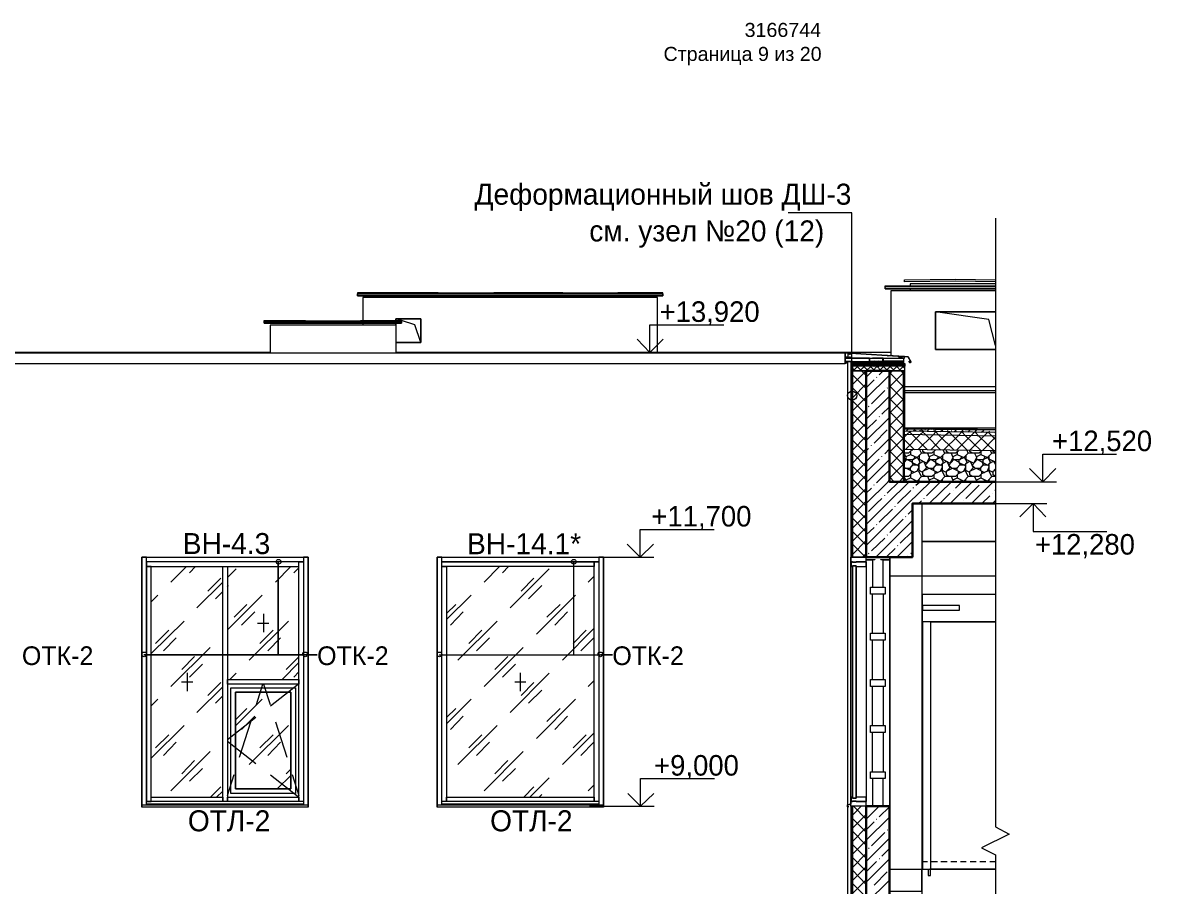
# Model space of a CAD drawing. Header units: millimetres. Extents: x 2294 to 908349, y -83289 to 219220.
# Drawn here: x 429250 to 441941, y -76614 to -66945 of the extents above; entities that cross this region are included whole.
import ezdxf

# ---------------------------------------------------------------- set-up
doc = ezdxf.new("R2010")
doc.units = ezdxf.units.MM
doc.layers.add('PDF _Геометрия', color=7, linetype='Continuous')
doc.layers.add('PDF _Текст', color=7, linetype='Continuous')
doc.styles.add('PDF ArialMT', font='arial.ttf')

msp = doc.modelspace()

# ---------------------------------------------------------------- linework, layer by layer
at = {"layer": 'PDF _Геометрия', "lineweight": 9}
for points in [[(438532.8, -71123.2), (438532.8, -69072.9), (437820.2, -69072.9)], [(440141.5, -69134.1), (440141.5, -75949.4), (440294.5, -76028.1), (439984.1, -76181.1), (440141.5, -76259.8), (440141.5, -82244.5)], [(440141.5, -69903.5), (438904.3, -69903.5), (438904.3, -69890.4), (439385.2, -69890.4), (439901.1, -69890.4), (440141.5, -69890.4)], [(438904.3, -69912.3), (438904.3, -69925.4), (440141.5, -69925.4), (438904.3, -69925.4), (438904.3, -69903.5)], [(440141.5, -69846.7), (439691.2, -69838), (439122.9, -69846.7), (439122.9, -69824.8), (439691.2, -69816.1), (440141.5, -69824.8)], [(440141.5, -69868.6), (439184.1, -69868.6), (439184.1, -69890.4)], [(439184.1, -69925.4), (439184.1, -69947.2)], [(436416.9, -69982.2), (436416.9, -70004.1), (432998.3, -70004.1), (432998.3, -69982.2), (436416.9, -69982.2), (436416.9, -69969.1), (435914.2, -69969.1), (435914.2, -69973.5), (435297.8, -69973.5), (435297.8, -69969.1), (434524, -69969.1), (434524, -69973.5), (433903.3, -69973.5), (433903.3, -69969.1), (432998.3, -69969.1), (432998.3, -69982.2)], [(432998.3, -69991), (432998.3, -70004.1), (436416.9, -70004.1), (436416.9, -69991)], [(436355.7, -70637.9), (436355.7, -70021.6), (433059.5, -70021.6), (433059.5, -70279.5)], [(433903.3, -69973.5), (434524, -69973.5)], [(435297.8, -69973.5), (435914.2, -69973.5)], [(440141.5, -69947.2), (438969.9, -69947.2), (438969.9, -70672.9)], [(433492.3, -70292.6), (433492.3, -70310.1), (431953.5, -70310.1), (431953.5, -70292.6)], [(431953.5, -70301.3), (431953.5, -70310.1), (433492.3, -70310.1), (433492.3, -70301.3)], [(432416.9, -70283.9), (433033.3, -70283.9)], [(433706.5, -70524.3), (433641, -70327.6), (433492.3, -70279.5), (433426.8, -70262)], [(440141.5, -70559.3), (440067.2, -70266.4), (439468.3, -70183.3)], [(433431.1, -70642.3), (433431.1, -70331.9), (432019.1, -70331.9), (432019.1, -70642.3)], [(433059.5, -70310.1), (433059.5, -70331.9)], [(435118.6, -70637.9), (435428.9, -70637.9), (436272.6, -70637.9), (436272.6, -70327.6), (437098.9, -70327.6)], [(411074.9, -70672.9), (411533.9, -70642.3), (411564.5, -70642.3), (438458.4, -70642.3), (438489, -70642.3), (439109.8, -70681.7)], [(411542.7, -70751.6), (411564.5, -70756), (411564.5, -70642.3), (411564.5, -70760.4), (438458.4, -70760.4), (438458.4, -70642.3), (438489, -70646.7)], [(432019.1, -70637.9), (427494.5, -70637.9)], [(438969.9, -70637.9), (433431.1, -70637.9)], [(436119.6, -70637.9), (436425.7, -70637.9)], [(438458.4, -70642.3), (438458.4, -70756), (438475.9, -70751.6)], [(438458.4, -70686), (438489, -70686)], [(438506.5, -70686), (438515.3, -70686)], [(439092.3, -70686), (439096.7, -70686)], [(438969.9, -70751.6), (438834.4, -70751.6), (438969.9, -70751.6), (438969.9, -70760.4), (438834.4, -70760.4), (439127.3, -70760.4), (439127.3, -70764.7), (439127.3, -70773.5), (439127.3, -70791), (438541.5, -70791), (438541.5, -70773.5), (438541.5, -70764.7), (438541.5, -70760.4), (438777.6, -70760.4), (438541.5, -70760.4), (438541.5, -70738.5), (438458.4, -70738.5), (438729.5, -70738.5), (438729.5, -70699.2), (438458.4, -70699.2), (438489, -70699.2)], [(438458.4, -70751.6), (438475.9, -70751.6), (438458.4, -70760.4)], [(438489, -78795.3), (438489, -75700.2), (438489, -70738.5), (438541.5, -70738.5), (438541.5, -70760.4), (438777.6, -70760.4)], [(438528.4, -72928.7), (438528.4, -70738.5)], [(438532.8, -72928.7), (438532.8, -70738.5)], [(438777.6, -70751.6), (438541.5, -70751.6), (438777.6, -70751.6)], [(438777.6, -70751.6), (438541.5, -70751.6)], [(439127.3, -70764.7), (438541.5, -70764.7)], [(439127.3, -70773.5), (438541.5, -70773.5)], [(438777.6, -70738.5), (438729.5, -70738.5), (438729.5, -70699.2)], [(438878.1, -70738.5), (438878.1, -70699.2), (438764.4, -70699.2)], [(438777.6, -70747.2), (438781.9, -70747.2)], [(438777.6, -70791), (438777.6, -70764.7), (438781.9, -70764.7)], [(438777.6, -70764.7), (438781.9, -70791)], [(438830, -70738.5), (438781.9, -70738.5)], [(438825.6, -70751.6), (438781.9, -70751.6)], [(438781.9, -70760.4), (438825.6, -70760.4)], [(438825.6, -70764.7), (438834.4, -70764.7)], [(438830, -70747.2), (438834.4, -70747.2)], [(438834.4, -70791), (438830, -70791)], [(439109.8, -70699.2), (439109.8, -70742.9), (439109.8, -70751.6), (438834.4, -70751.6)], [(438882.5, -70699.2), (438882.5, -70738.5), (438834.4, -70738.5), (438878.1, -70738.5), (438834.4, -70738.5)], [(438834.4, -70760.4), (438969.9, -70760.4)], [(439109.8, -70734.1), (439109.8, -70734.1)], [(439109.8, -70751.6), (439109.8, -70734.1)], [(440141.5, -71486), (439127.3, -71486), (440141.5, -71503.5), (439127.3, -71486), (439127.3, -70843.4), (439122.9, -70843.4), (439118.5, -70843.4), (439105.4, -70843.4), (438952.4, -70843.4), (438952.4, -72084.9), (439105.4, -72084.9), (439118.5, -72084.9), (439118.5, -71722.1), (439118.5, -71556), (439118.5, -71516.6), (439118.5, -71490.4), (439118.5, -71486), (439122.9, -71486), (439122.9, -70843.4)], [(439105.4, -70843.4), (439105.4, -72084.9)], [(439118.5, -70843.4), (439118.5, -71486)], [(439127.3, -71018.3), (440141.5, -71018.3)], [(439127.3, -71062), (440141.5, -71062)], [(439127.3, -71083.9), (440141.5, -71083.9)], [(440023.5, -72084.9), (440316.4, -72084.9), (440670.5, -72084.9), (440670.5, -71774.6), (441496.7, -71774.6)], [(439118.5, -72084.9), (440141.5, -72084.9)], [(440513.1, -72084.9), (440823.5, -72084.9)], [(439210.3, -72329.7), (439315.3, -72329.7), (439315.3, -80675.1)], [(439315.3, -72329.7), (439315.3, -72753.8), (440141.5, -72753.8), (439315.3, -72753.8), (439315.3, -76421.5), (439385.2, -76421.5)], [(439883.6, -72329.7), (440312, -72329.7), (440561.2, -72329.7), (440561.2, -72640.1), (441387.4, -72640.1)], [(440403.8, -72329.7), (440714.2, -72329.7)], [(435673.7, -72928.7), (435796.1, -72928.7), (436163.4, -72928.7), (436163.4, -72618.3), (436989.6, -72618.3)], [(436006, -72928.7), (436316.4, -72928.7)], [(438694.5, -72928.7), (438952.4, -72928.7), (438952.4, -75717.7), (438694.5, -75717.7), (438519.6, -75717.7), (438519.6, -75695.9), (438519.6, -75639)], [(438519.6, -75717.7), (438519.6, -75695.9), (438519.6, -72928.7)], [(438694.5, -72954.9), (438790.7, -72954.9), (438790.7, -72959.3), (438694.5, -72959.3), (438764.4, -72959.3), (438764.4, -73265.3)], [(438956.8, -72928.7), (438956.8, -72954.9), (438956.8, -72959.3), (438856.2, -72959.3), (438856.2, -72954.9), (438956.8, -72954.9), (438952.4, -72954.9)], [(438882.5, -73265.3), (438882.5, -72959.3), (438956.8, -72959.3), (438956.8, -75713.3), (438956.8, -75717.7), (438856.2, -75717.7), (438856.2, -75713.3), (438956.8, -75713.3), (438882.5, -75713.3), (438882.5, -75407.3)], [(430908.7, -73208.4), (431083.6, -73033.6)], [(431118.6, -73103.5), (431184.1, -73033.6)], [(431542.6, -73156), (431638.8, -73059.8)], [(432080.3, -73208.4), (432250.8, -73033.6)], [(432285.8, -73103.5), (432342.6, -73046.7)], [(434414.7, -73208.4), (434589.6, -73033.6)], [(434620.2, -73103.5), (434690.1, -73033.6)], [(434707.6, -73497), (435144.8, -73059.8)], [(435415.8, -72981.1), (435415.8, -74021.5), (435853, -74021.5), (435717.5, -74021.5)], [(438694.5, -72981.1), (438694.5, -75665.3), (438580.8, -75665.3), (438541.5, -75665.3), (438524, -75665.3), (438524, -72981.1)], [(438541.5, -73033.6), (438541.5, -75617.2)], [(438580.8, -73033.6), (438580.8, -75617.2)], [(431201.6, -73497), (431490.1, -73208.4)], [(431324, -73309), (431468.3, -73164.7)], [(434830, -73309), (434974.3, -73164.7)], [(435581.9, -73208.4), (435647.5, -73142.9)], [(431407.1, -73396.4), (431490.1, -73313.4)], [(431542.6, -73260.9), (431555.7, -73247.8)], [(434913.1, -73396.4), (435061.7, -73247.8)], [(438764.4, -73781.1), (438764.4, -73344)], [(438882.5, -73344), (438882.5, -73781.1)], [(439415.8, -76421.5), (440141.5, -76421.5), (439407.1, -76421.5), (439415.8, -76421.5), (439415.8, -73654.3), (439324, -73654.3), (439324, -76421.5), (439415.8, -76421.5), (439415.8, -73654.3), (440141.5, -73654.3), (439324, -73654.3), (439324, -73344), (440141.5, -73344)], [(430690.1, -73427), (430764.5, -73352.7)], [(431542.6, -73741.8), (431931.7, -73352.7)], [(431616.9, -73601.9), (431761.2, -73457.6)], [(433995.1, -73628.1), (434270.5, -73352.7)], [(433995.1, -73558.2), (434100, -73457.6)], [(435000.5, -73789.9), (435437.7, -73352.7)], [(435118.6, -73601.9), (435267.2, -73457.6)], [(431700, -73689.3), (431848.6, -73540.7)], [(431944.8, -73562.5), (431944.8, -73768)], [(434038.8, -73689.3), (434183, -73540.7)], [(435206, -73689.3), (435350.2, -73540.7)], [(430690.1, -74008.4), (431057.4, -73645.6)], [(431787.4, -74082.8), (432224.6, -73645.6)], [(431879.2, -73667.5), (432006, -73667.5)], [(434121.8, -74082.8), (434563.4, -73645.6)], [(435293.4, -74082.8), (435647.5, -73724.3)], [(430738.2, -73894.8), (430886.9, -73746.1)], [(430825.7, -73977.8), (430969.9, -73833.6)], [(431905.4, -73894.8), (432054.1, -73746.1)], [(431992.9, -73977.8), (432137.1, -73833.6)], [(434244.2, -73894.8), (434388.5, -73746.1)], [(434331.7, -73977.8), (434475.9, -73833.6)], [(435411.4, -73894.8), (435560.1, -73746.1)], [(435498.9, -73977.8), (435643.1, -73833.6)], [(430908.7, -74375.6), (431350.3, -73938.5)], [(434414.7, -74375.6), (434851.9, -73938.5)], [(438764.4, -74297), (438764.4, -73859.8)], [(438882.5, -73859.8), (438882.5, -74297)], [(431031.1, -74187.7), (431175.4, -74039)], [(432154.6, -74297), (432342.6, -74109)], [(432198.3, -74187.7), (432342.6, -74043.4)], [(433912, -74021.5), (435853, -74021.5)], [(434537.1, -74187.7), (434681.4, -74039)], [(431092.3, -74222.6), (431092.3, -74428.1)], [(431118.6, -74270.7), (431262.8, -74126.5)], [(431568.8, -74297), (431638.8, -74227)], [(432285.8, -74270.7), (432342.6, -74213.9)], [(434620.2, -74270.7), (434768.8, -74126.5)], [(434707.6, -74668.5), (435144.8, -74227)], [(434821.3, -74222.6), (434821.3, -74428.1)], [(431026.8, -74323.2), (431153.5, -74323.2)], [(431324, -74476.2), (431468.3, -74331.9)], [(431866.1, -74576.7), (431940.4, -74349.4)], [(431944.8, -74349.4), (432019.1, -74576.7)], [(432338.2, -74349.4), (432023.5, -74598.6)], [(434760.1, -74323.2), (434882.5, -74323.2)], [(434830, -74476.2), (434974.3, -74331.9)], [(435581.9, -74375.6), (435647.5, -74310.1)], [(431201.6, -74668.5), (431490.1, -74380)], [(431407.1, -74563.6), (431490.1, -74480.6)], [(434913.1, -74563.6), (435061.7, -74419.4)], [(438764.4, -74812.8), (438764.4, -74375.6)], [(438882.5, -74375.6), (438882.5, -74812.8)], [(430690.1, -74594.2), (430764.5, -74519.9)], [(431634.4, -74817.2), (431931.7, -74519.9)], [(433995.1, -74795.3), (434270.5, -74519.9)], [(435000.5, -74957.1), (435437.7, -74519.9)], [(431861.7, -74725.4), (431542.6, -74974.6)], [(431634.4, -74751.6), (431761.2, -74624.8)], [(431700, -74856.5), (431848.6, -74707.9)], [(433995.1, -74725.4), (434100, -74624.8)], [(434038.8, -74856.5), (434183, -74707.9)], [(435118.6, -74769.1), (435267.2, -74624.8)], [(435206, -74856.5), (435350.2, -74707.9)], [(430690.1, -75180), (431057.4, -74812.8)], [(431678.1, -75166.9), (431804.9, -74773.5)], [(431787.4, -75250), (432224.6, -74812.8)], [(432080.3, -74773.5), (432207.1, -75166.9)], [(434121.8, -75250), (434563.4, -74812.8)], [(430738.2, -75062), (430886.9, -74917.7)], [(430825.7, -75149.4), (430969.9, -75000.8)], [(431861.7, -75241.2), (431542.6, -74992)], [(431905.4, -75062), (432054.1, -74917.7)], [(431992.9, -75149.4), (432137.1, -75000.8)], [(434244.2, -75062), (434388.5, -74917.7)], [(434331.7, -75149.4), (434475.9, -75000.8)], [(435293.4, -75250), (435647.5, -74895.9)], [(435411.4, -75062), (435560.1, -74917.7)], [(435498.9, -75149.4), (435643.1, -75000.8)], [(438764.4, -75333), (438764.4, -74891.5)], [(438882.5, -74891.5), (438882.5, -75333)], [(430908.7, -75542.9), (431350.3, -75105.7)], [(434414.7, -75542.9), (434851.9, -75105.7)], [(431031.1, -75354.9), (431175.4, -75206.2)], [(434537.1, -75354.9), (434681.4, -75206.2)], [(431118.6, -75437.9), (431262.8, -75293.7)], [(431542.6, -75595.3), (431616.9, -75363.6)], [(432338.2, -75617.2), (432023.5, -75368)], [(432097.8, -75521), (432250.8, -75372.4)], [(432198.3, -75354.9), (432250.8, -75302.4)], [(432268.3, -75363.6), (432342.6, -75595.3)], [(434620.2, -75437.9), (434768.8, -75293.7)], [(431354.6, -75617.2), (431468.3, -75499.1)], [(431634.4, -75403), (431638.8, -75398.6)], [(434860.6, -75617.2), (434974.3, -75499.1)], [(434926.2, -75617.2), (435144.8, -75398.6)], [(435581.9, -75542.9), (435647.5, -75477.3)], [(435595.1, -75717.7), (435848.6, -75717.7), (436167.7, -75717.7), (436167.7, -75407.3), (436994, -75407.3)], [(438764.4, -75407.3), (438764.4, -75713.3), (438694.5, -75713.3), (438790.7, -75713.3), (438790.7, -75717.7), (438694.5, -75717.7), (438694.5, -75665.3)], [(431420.2, -75617.2), (431490.1, -75547.2)], [(435031.1, -75617.2), (435061.7, -75586.6)], [(432447.5, -75695.9), (432447.5, -75700.2), (432447.5, -75726.5), (430585.2, -75726.5), (430585.2, -75700.2), (430585.2, -75695.9)], [(430585.2, -75700.2), (432447.5, -75700.2)], [(430585.2, -75722.1), (430585.2, -75717.7)], [(432395.1, -75665.3), (430637.7, -75665.3)], [(432395.1, -75695.9), (430637.7, -75695.9), (432395.1, -75695.9)], [(432447.5, -75717.7), (432447.5, -75722.1)], [(435752.4, -75695.9), (435752.4, -75700.2), (435752.4, -75726.5), (433890.1, -75726.5), (433890.1, -75700.2), (433890.1, -75695.9)], [(433890.1, -75700.2), (435752.4, -75700.2)], [(433890.1, -75722.1), (433890.1, -75717.7)], [(435700, -75665.3), (433942.6, -75665.3)], [(435700, -75695.9), (433942.6, -75695.9), (435700, -75695.9)], [(435752.4, -75717.7), (435752.4, -75722.1)], [(436010.4, -75717.7), (436320.7, -75717.7)], [(438524, -75695.9), (438519.6, -75695.9), (438524, -75695.9)], [(438528.4, -77269.6), (438528.4, -75717.7)], [(438532.8, -77269.6), (438532.8, -75717.7)], [(439380.8, -76338.5), (439315.3, -76338.5)], [(439490.1, -76338.5), (439420.2, -76338.5)], [(439599.4, -76338.5), (439529.5, -76338.5)], [(439708.7, -76338.5), (439638.8, -76338.5)], [(439813.6, -76338.5), (439748, -76338.5)], [(439922.9, -76338.5), (439857.3, -76338.5)], [(440032.2, -76338.5), (439966.6, -76338.5)], [(440141.5, -76338.5), (440075.9, -76338.5)], [(438952.4, -76421.5), (439310.9, -76421.5), (439310.9, -76670.7), (438952.4, -76670.7)], [(439315.3, -76421.5), (439385.2, -76421.5), (439385.2, -76491.5), (439389.6, -76491.5), (439398.3, -76491.5), (439402.7, -76491.5), (439407.1, -76491.5), (439411.4, -76491.5), (439411.4, -76421.5)]]:
    msp.add_lwpolyline(points, dxfattribs=at)
for points in [[(431953.5, -70292.6), (431953.5, -70279.5), (432416.9, -70279.5), (432416.9, -70283.9), (433033.3, -70283.9), (433033.3, -70279.5), (433492.3, -70279.5), (433492.3, -70292.6)], [(433426.8, -70262), (433426.8, -70279.5), (433426.8, -70262), (433706.5, -70262), (433706.5, -70524.3), (433431.1, -70524.3), (433706.5, -70524.3), (433706.5, -70262)], [(439468.3, -70183.3), (439468.3, -70603), (440141.5, -70603), (439468.3, -70603), (439468.3, -70183.3), (440141.5, -70183.3)], [(433426.8, -70331.9), (433426.8, -70310.1)], [(439122.9, -70681.7), (438489, -70646.7), (438489, -70699.2), (439122.9, -70699.2)], [(438515.3, -70655.4), (438515.3, -70659.8), (438510.9, -70659.8), (438506.5, -70659.8), (438506.5, -70655.4), (438506.5, -70651.1), (438510.9, -70651.1), (438515.3, -70651.1)], [(438515.3, -70690.4), (438515.3, -70694.8), (438510.9, -70694.8), (438506.5, -70694.8), (438506.5, -70690.4), (438506.5, -70686), (438510.9, -70686), (438515.3, -70686)], [(439070.5, -70690.4), (439070.5, -70694.8), (439066.1, -70694.8), (439061.7, -70694.8), (439061.7, -70690.4), (439061.7, -70686), (439066.1, -70686), (439070.5, -70686)], [(439092.3, -70690.4), (439092.3, -70694.8), (439087.9, -70694.8), (439083.6, -70694.8), (439083.6, -70690.4), (439083.6, -70686), (439087.9, -70686), (439092.3, -70686)], [(438541.5, -72928.7), (438541.5, -70738.5), (438532.8, -70738.5), (438528.4, -70738.5), (438519.6, -70738.5), (438519.6, -72928.7), (438528.4, -72928.7), (438532.8, -72928.7)], [(438777.6, -70760.4), (438694.5, -70760.4), (438541.5, -70760.4)], [(438541.5, -70843.4), (439127.3, -70843.4), (439127.3, -70791), (438541.5, -70791)], [(438777.6, -70738.5), (438729.5, -70738.5)], [(438777.6, -70729.8), (438777.6, -70734.1), (438777.6, -70729.8), (438781.9, -70734.1), (438786.3, -70734.1), (438786.3, -70738.5), (438781.9, -70738.5), (438781.9, -70747.2), (438781.9, -70764.7), (438781.9, -70769.1), (438781.9, -70773.5), (438781.9, -70777.8), (438781.9, -70782.2), (438781.9, -70786.6), (438786.3, -70786.6), (438781.9, -70791), (438781.9, -70795.3), (438777.6, -70795.3), (438777.6, -70791), (438773.2, -70786.6), (438773.2, -70782.2), (438777.6, -70782.2), (438777.6, -70777.8), (438773.2, -70777.8), (438777.6, -70777.8), (438777.6, -70773.5), (438773.2, -70773.5), (438777.6, -70773.5), (438777.6, -70769.1), (438777.6, -70764.7), (438777.6, -70747.2), (438777.6, -70738.5), (438773.2, -70738.5), (438773.2, -70734.1), (438777.6, -70734.1)], [(438830, -70738.5), (438781.9, -70738.5)], [(438825.6, -70751.6), (438781.9, -70751.6)], [(438781.9, -70760.4), (438825.6, -70760.4)], [(438825.6, -70760.4), (438781.9, -70760.4)], [(438830, -70729.8), (438830, -70734.1), (438830, -70729.8), (438834.4, -70734.1), (438838.8, -70734.1), (438838.8, -70738.5), (438834.4, -70738.5), (438834.4, -70747.2), (438834.4, -70764.7), (438834.4, -70769.1), (438834.4, -70773.5), (438834.4, -70777.8), (438834.4, -70782.2), (438834.4, -70786.6), (438834.4, -70791), (438834.4, -70795.3), (438830, -70795.3), (438830, -70791), (438825.6, -70791), (438825.6, -70786.6), (438825.6, -70782.2), (438825.6, -70777.8), (438825.6, -70773.5), (438830, -70773.5), (438830, -70769.1), (438825.6, -70769.1), (438830, -70769.1), (438830, -70764.7), (438825.6, -70764.7), (438825.6, -70747.2), (438830, -70747.2), (438830, -70738.5), (438825.6, -70738.5), (438825.6, -70734.1), (438830, -70734.1)], [(438830, -70791), (438830, -70764.7)], [(438969.9, -70760.4), (438834.4, -70760.4)], [(439109.8, -70734.1), (438882.5, -70734.1)], [(438694.5, -72928.7), (438694.5, -70843.4), (438541.5, -70843.4), (438541.5, -72928.7)], [(430585.2, -73007.3), (430585.2, -74323.2), (430585.2, -75639), (430585.2, -75717.7), (430585.2, -72928.7), (432447.5, -72928.7), (432447.5, -75717.7), (432447.5, -75639), (432447.5, -74323.2), (432447.5, -73007.3), (432447.5, -72928.7), (432395.1, -72928.7), (432395.1, -73007.3), (432395.1, -74323.2), (432395.1, -75639), (432395.1, -75695.9), (430637.7, -75695.9), (430637.7, -75639), (430637.7, -74323.2), (430637.7, -75665.3), (430690.1, -75665.3), (430690.1, -74323.2), (430690.1, -73033.6), (430637.7, -73033.6), (430637.7, -74323.2), (430637.7, -73007.3), (430637.7, -72928.7), (430585.2, -72928.7)], [(431516.4, -72981.1), (430637.7, -72981.1), (430637.7, -73033.6), (431516.4, -73033.6), (432342.6, -73033.6), (432342.6, -72981.1), (431516.4, -72981.1), (430663.9, -72981.1), (430637.7, -72981.1), (430637.7, -72928.7), (430663.9, -72928.7), (431516.4, -72928.7), (432368.8, -72928.7), (432395.1, -72928.7), (432395.1, -72981.1), (432368.8, -72981.1)], [(435752.4, -75717.7), (435752.4, -75639), (435752.4, -73007.3), (435752.4, -72928.7), (435700, -72928.7), (435700, -73007.3), (435700, -75639), (435700, -75695.9), (433942.6, -75695.9), (433942.6, -75639), (433942.6, -73007.3), (433942.6, -72928.7), (433890.1, -72928.7), (433890.1, -73007.3), (433890.1, -75639), (433890.1, -75717.7), (433890.1, -72928.7), (435752.4, -72928.7)], [(433942.6, -72928.7), (433968.8, -72928.7), (435673.7, -72928.7), (435700, -72928.7), (435700, -72981.1), (435673.7, -72981.1), (433968.8, -72981.1), (433942.6, -72981.1)], [(432548.1, -74021.5), (432110.9, -74021.5), (432110.9, -72981.1), (432110.9, -74021.5), (432548.1, -74021.5), (432412.5, -74021.5), (432548.1, -74021.5), (430607.1, -74021.5)], [(431542.6, -75665.3), (431490.1, -75665.3), (430690.1, -75665.3), (430690.1, -75617.2), (431490.1, -75617.2), (431490.1, -75665.3), (431490.1, -74323.2), (431490.1, -73033.6), (431542.6, -73033.6), (431542.6, -74323.2)], [(432342.6, -73007.3), (432342.6, -72981.1), (432395.1, -72981.1), (432395.1, -73007.3), (432395.1, -74323.2), (432395.1, -75665.3), (432342.6, -75665.3), (432342.6, -74323.2)], [(435647.5, -73033.6), (433942.6, -73033.6), (433942.6, -72981.1), (435647.5, -72981.1)], [(433942.6, -75665.3), (433942.6, -73033.6), (433995.1, -73033.6), (433995.1, -75665.3)], [(435647.5, -73007.3), (435647.5, -72981.1), (435700, -72981.1), (435700, -73007.3), (435700, -75665.3), (435647.5, -75665.3)], [(438580.8, -75625.9), (438580.8, -73024.8), (438541.5, -73024.8), (438541.5, -75625.9)], [(438904.3, -73344), (438742.6, -73344), (438742.6, -73265.3), (438904.3, -73265.3)], [(439324, -73523.2), (439739.3, -73523.2), (439739.3, -73470.7), (439324, -73470.7)], [(438904.3, -73859.8), (438742.6, -73859.8), (438742.6, -73781.1), (438904.3, -73781.1)], [(432342.6, -74349.4), (431542.6, -74349.4), (431542.6, -74297), (432342.6, -74297)], [(438904.3, -74375.6), (438742.6, -74375.6), (438742.6, -74297), (438904.3, -74297)], [(431581.9, -74393.1), (432303.3, -74393.1), (432303.3, -75573.5), (431581.9, -75573.5)], [(432303.3, -74393.1), (432303.3, -75573.5), (431581.9, -75573.5), (431581.9, -74393.1)], [(432250.8, -74441.2), (431634.4, -74441.2), (431634.4, -75521), (432250.8, -75521)], [(431634.4, -75521), (431634.4, -74441.2), (432250.8, -74441.2), (432250.8, -75521)], [(438904.3, -74891.5), (438742.6, -74891.5), (438742.6, -74812.8), (438904.3, -74812.8)], [(438904.3, -75407.3), (438742.6, -75407.3), (438742.6, -75333), (438904.3, -75333)], [(432342.6, -75665.3), (431542.6, -75665.3), (431542.6, -75617.2), (432342.6, -75617.2)], [(435647.5, -75665.3), (433995.1, -75665.3), (433995.1, -75617.2), (435647.5, -75617.2)], [(438519.6, -75695.9), (438484.7, -75700.2), (438484.7, -75726.5), (438489, -75726.5), (438493.4, -75722.1), (438493.4, -75717.7), (438489, -75722.1), (438484.7, -75722.1), (438484.7, -75700.2)], [(438519.6, -75665.3), (438519.6, -75695.9), (438524, -75695.9), (438524, -75665.3)], [(438541.5, -77269.6), (438541.5, -75717.7), (438532.8, -75717.7), (438528.4, -75717.7), (438519.6, -75717.7), (438519.6, -77269.6), (438528.4, -77269.6), (438532.8, -77269.6)], [(438694.5, -77269.6), (438694.5, -75717.7), (438541.5, -75717.7), (438541.5, -77269.6)]]:
    msp.add_lwpolyline(points, close=True, dxfattribs=at)
at = {"layer": 'PDF _Геометрия', "lineweight": 18}
for points in [[(436128.4, -70489.3), (436272.6, -70637.9), (436421.3, -70489.3)], [(440521.8, -71936.3), (440670.5, -72084.9), (440814.7, -71936.3)], [(440705.4, -72478.4), (440561.2, -72329.7), (440412.5, -72478.4)], [(436019.1, -72784.4), (436163.4, -72928.7), (436312, -72784.4)], [(436023.5, -75573.5), (436167.7, -75717.7), (436316.4, -75573.5)]]:
    msp.add_lwpolyline(points, dxfattribs=at)
at = {"layer": 'PDF _Геометрия', "lineweight": 20}
for points in [[(439184.1, -70751.6), (439197.2, -70742.9), (439162.3, -70686), (438458.4, -70642.3), (438458.4, -70760.4), (438475.9, -70751.6), (438458.4, -70756), (438458.4, -70642.3), (439162.3, -70686), (439192.9, -70742.9), (439184.1, -70751.6), (439171, -70734.1)], [(438777.6, -70738.5), (438729.5, -70738.5), (438729.5, -70699.2), (438729.5, -70738.5)], [(438830, -70738.5), (438781.9, -70738.5)], [(438882.5, -70738.5), (438882.5, -70699.2), (438878.1, -70699.2), (438878.1, -70738.5), (438834.4, -70738.5)], [(438519.6, -72928.7), (438519.6, -72981.1), (438694.5, -72981.1), (438694.5, -72928.7)], [(438541.5, -72989.9), (438541.5, -72981.1), (438524, -72981.1), (438524, -73033.6), (438541.5, -73033.6), (438541.5, -73024.8), (438580.8, -73024.8), (438580.8, -73033.6), (438694.5, -73033.6), (438694.5, -72981.1), (438580.8, -72981.1), (438580.8, -72989.9)], [(438541.5, -75625.9), (438541.5, -75617.2), (438524, -75617.2), (438524, -75665.3), (438541.5, -75665.3), (438541.5, -75656.5), (438580.8, -75656.5), (438580.8, -75665.3), (438694.5, -75665.3), (438694.5, -75617.2), (438580.8, -75617.2), (438580.8, -75625.9)]]:
    msp.add_lwpolyline(points, close=True, dxfattribs=at)
at = {"layer": 'PDF _Геометрия', "color": 250, "lineweight": 9, "true_color": 0x1d1d1d}
for points in [[(438545.9, -70646.7), (438550.2, -70646.7)], [(438602.7, -70651.1), (438602.7, -70651.1)], [(438716.4, -70659.8), (438716.4, -70659.8)], [(438768.8, -70664.2), (438768.8, -70659.8)], [(438882.5, -70668.6), (438882.5, -70668.6)], [(438934.9, -70672.9), (438939.3, -70672.9)], [(439048.6, -70677.3), (439048.6, -70677.3)], [(439101.1, -70681.7), (439105.4, -70681.7)], [(438458.4, -70738.5), (438458.4, -70738.5)], [(438541.5, -70852.2), (438545.9, -70843.4), (438598.3, -70791)], [(438541.5, -70996.4), (438694.5, -70843.4), (438747, -70791)], [(438572.1, -70843.4), (438541.5, -70812.8)], [(438694.5, -70895.9), (438642, -70843.4), (438589.6, -70791)], [(438620.2, -70843.4), (438672.6, -70791)], [(438716.4, -70843.4), (438663.9, -70791)], [(438790.7, -70843.4), (438738.2, -70791)], [(438768.8, -70843.4), (438816.9, -70791)], [(438860.6, -70843.4), (438812.5, -70791)], [(438838.8, -70843.4), (438891.2, -70791)], [(438934.9, -70843.4), (438882.5, -70791)], [(438913.1, -70843.4), (438965.5, -70791)], [(438952.4, -70878.4), (438987.4, -70843.4), (439039.9, -70791)], [(438952.4, -71022.6), (439105.4, -70869.6), (439079.2, -70843.4), (439031.1, -70791)], [(439009.3, -70843.4), (438956.8, -70791)], [(439057.3, -70843.4), (439109.8, -70791)], [(439127.3, -70817.2), (439101.1, -70791)], [(439179.7, -70721), (439184.1, -70721)], [(438694.5, -71040.1), (438541.5, -70887.1)], [(438694.5, -70913.4), (438764.4, -70843.4)], [(438694.5, -71149.4), (438952.4, -70891.5)], [(438808.2, -70917.7), (438812.5, -70913.4)], [(438838.8, -70887.1), (438882.5, -70843.4)], [(439105.4, -71018.3), (438952.4, -70860.9)], [(438541.5, -71145.1), (438694.5, -70987.7)], [(438694.5, -71188.8), (438541.5, -71031.4)], [(438694.5, -71031.4), (438781.9, -70944)], [(438751.3, -71210.6), (438900, -71062)], [(438926.2, -71035.8), (438930.6, -71031.4)], [(438952.4, -71315.5), (439105.4, -71162.5), (438952.4, -71009.5)], [(438952.4, -71171.3), (439105.4, -71013.9)], [(438541.5, -71289.3), (438694.5, -71136.3)], [(438694.5, -71333), (438541.5, -71180)], [(438694.5, -71385.5), (438952.4, -71127.6)], [(438952.4, -71459.8), (439105.4, -71306.8), (438952.4, -71153.8)], [(438541.5, -71437.9), (438694.5, -71280.6)], [(438720.7, -71241.2), (438725.1, -71236.9)], [(438869.4, -71328.7), (438952.4, -71245.6)], [(439105.4, -71455.4), (438952.4, -71298.1)], [(438694.5, -71477.3), (438541.5, -71324.3)], [(438541.5, -71582.2), (438694.5, -71429.2)], [(438694.5, -71621.6), (438952.4, -71363.6)], [(438694.5, -71503.5), (438808.2, -71389.9)], [(438838.8, -71359.3), (438843.1, -71354.9)], [(438952.4, -71752.7), (439105.4, -71599.7), (438952.4, -71446.7)], [(438694.5, -71625.9), (438541.5, -71468.5)], [(438541.5, -71730.8), (438694.5, -71573.5)], [(438781.9, -71652.2), (438926.2, -71503.5)], [(438952.4, -71608.4), (439105.4, -71451.1)], [(439118.5, -71586.6), (439149.1, -71556), (439188.5, -71516.6)], [(439131.7, -71722.1), (439293.4, -71560.4), (439332.8, -71521)], [(439140.4, -71516.6), (439166.6, -71490.4)], [(439157.9, -71490.4), (439157.9, -71494.8)], [(439380.8, -71726.5), (439210.3, -71560.4), (439171, -71516.6)], [(439192.9, -71516.6), (439197.2, -71516.6)], [(439219.1, -71516.6), (439240.9, -71494.8)], [(439236.6, -71516.6), (439245.3, -71507.9), (439245.3, -71516.6)], [(439254.1, -71494.8), (439254.1, -71494.8)], [(439271.5, -71726.5), (439437.7, -71564.7), (439477, -71521)], [(439289, -71512.3), (439293.4, -71512.3)], [(439293.4, -71521), (439319.6, -71494.8)], [(439529.5, -71730.8), (439359, -71560.4), (439319.6, -71521)], [(439328.4, -71512.3), (439328.4, -71507.9)], [(439350.2, -71499.1), (439354.6, -71499.1)], [(439359, -71503.5), (439359, -71503.5)], [(439372.1, -71521), (439398.3, -71494.8)], [(439415.8, -71726.5), (439577.6, -71564.7), (439621.3, -71525.4)], [(439420.2, -71499.1), (439424.6, -71494.8)], [(439446.4, -71503.5), (439450.8, -71503.5)], [(439459.5, -71512.3), (439472.6, -71499.1)], [(439678.1, -71730.8), (439507.6, -71564.7), (439468.3, -71521)], [(439525.1, -71521), (439551.3, -71499.1)], [(439525.1, -71516.6), (439529.5, -71516.6)], [(439547, -71507.9), (439551.3, -71507.9)], [(439560.1, -71730.8), (439721.8, -71569.1), (439765.5, -71525.4), (439804.9, -71569.1), (439975.4, -71735.2)], [(439599.4, -71525.4), (439612.5, -71512.3)], [(439826.7, -71735.2), (439656.2, -71564.7), (439616.9, -71525.4)], [(439643.1, -71512.3), (439647.5, -71512.3)], [(439678.1, -71525.4), (439704.3, -71499.1)], [(439700, -71521), (439704.3, -71516.6)], [(439704.3, -71525.4), (439704.3, -71525.4)], [(439704.3, -71730.8), (439866.1, -71569.1), (439905.4, -71529.8)], [(439743.7, -71516.6), (439743.7, -71516.6)], [(439756.8, -71525.4), (439778.7, -71503.5)], [(439769.9, -71516.6), (439774.3, -71516.6)], [(439783, -71521), (439787.4, -71521)], [(439796.1, -71507.9), (439796.1, -71507.9)], [(439831.1, -71529.8), (439857.3, -71503.5)], [(439839.9, -71521), (439844.2, -71521)], [(439848.6, -71735.2), (440010.3, -71573.5), (440049.7, -71534.1)], [(439909.8, -71529.8), (439931.7, -71503.5)], [(440124, -71739.6), (439953.5, -71573.5), (439914.2, -71529.8)], [(439940.4, -71525.4), (439940.4, -71525.4)], [(439984.1, -71529.8), (440010.3, -71507.9)], [(440036.6, -71529.8), (440040.9, -71529.8)], [(440141.5, -71612.8), (440102.1, -71573.5), (440062.8, -71534.1)], [(440071.5, -71521), (440075.9, -71516.6)], [(440075.9, -71529.8), (440075.9, -71529.8)], [(440132.7, -71534.1), (440137.1, -71534.1), (440141.5, -71529.8)], [(438694.5, -71770.2), (438541.5, -71617.2)], [(438694.5, -71857.6), (438952.4, -71599.7)], [(438751.3, -71682.8), (438751.3, -71678.4)], [(439105.4, -71748.3), (438952.4, -71591)], [(439232.2, -71726.5), (439118.5, -71612.8)], [(439992.9, -71739.6), (440141.5, -71586.6)], [(438541.5, -71875.1), (438694.5, -71717.7)], [(438694.5, -71918.8), (438541.5, -71761.4)], [(438694.5, -71739.6), (438720.7, -71713.4)], [(438869.4, -71800.8), (438869.4, -71796.4)], [(438900, -71770.2), (438952.4, -71717.7)], [(438952.4, -72045.6), (439105.4, -71892.6), (438952.4, -71739.6)], [(438952.4, -71901.3), (439105.4, -71744)], [(439118.5, -71761.4), (439171, -71761.4), (439201.6, -71730.8), (439201.6, -71722.1)], [(439118.5, -71862), (439140.4, -71813.9), (439118.5, -71765.8)], [(439232.2, -71800.8), (439232.2, -71818.3), (439214.7, -71840.1), (439153.5, -71840.1), (439140.4, -71831.4), (439140.4, -71800.8), (439188.5, -71778.9)], [(439188.5, -71744), (439188.5, -71778.9), (439262.8, -71813.9), (439315.3, -71761.4), (439433.3, -71761.4), (439463.9, -71730.8), (439468.3, -71730.8)], [(439201.6, -71730.8), (439214.7, -71726.5)], [(439284.7, -71792), (439284.7, -71831.4), (439372.1, -71875.1), (439402.7, -71813.9), (439380.8, -71761.4)], [(439310.9, -71765.8), (439293.4, -71726.5)], [(439350.2, -71761.4), (439328.4, -71744), (439328.4, -71726.5)], [(439494.5, -71800.8), (439494.5, -71818.3), (439477, -71840.1), (439415.8, -71840.1), (439402.7, -71831.4), (439402.7, -71800.8), (439450.8, -71778.9)], [(439450.8, -71744), (439450.8, -71778.9), (439525.1, -71813.9), (439577.6, -71761.4), (439695.6, -71761.4), (439726.2, -71735.2)], [(439463.9, -71730.8), (439463.9, -71730.8)], [(439547, -71792), (439547, -71831.4), (439634.4, -71875.1), (439665, -71813.9), (439643.1, -71761.4)], [(439573.2, -71765.8), (439555.7, -71730.8)], [(439612.5, -71761.4), (439590.7, -71744), (439590.7, -71730.8)], [(439756.8, -71800.8), (439756.8, -71818.3), (439739.3, -71840.1), (439678.1, -71840.1), (439665, -71831.4), (439665, -71800.8), (439713.1, -71778.9)], [(439713.1, -71744), (439713.1, -71778.9), (439787.4, -71813.9), (439839.9, -71761.4), (439957.9, -71761.4), (439984.1, -71739.6)], [(439809.3, -71792), (439809.3, -71831.4), (439896.7, -71875.1), (439931.7, -71813.9), (439905.4, -71761.4)], [(439835.5, -71765.8), (439822.4, -71735.2)], [(439874.8, -71761.4), (439853, -71744), (439853, -71735.2)], [(440019.1, -71800.8), (440019.1, -71818.3), (440001.6, -71840.1), (439940.4, -71840.1), (439931.7, -71831.4), (439931.7, -71800.8), (439975.4, -71778.9)], [(439975.4, -71744), (439975.4, -71778.9), (440049.7, -71813.9), (440102.1, -71761.4), (440141.5, -71761.4)], [(440141.5, -71866.4), (440071.5, -71831.4), (440071.5, -71792)], [(440097.8, -71765.8), (440084.7, -71739.6)], [(440137.1, -71761.4), (440115.3, -71744), (440115.3, -71739.6)], [(440132.7, -71739.6), (440141.5, -71735.2)], [(438541.5, -72019.4), (438694.5, -71866.4)], [(438694.5, -72063.1), (438541.5, -71910.1)], [(438694.5, -71975.7), (438838.8, -71831.4)], [(438694.5, -72093.7), (438703.2, -72084.9), (438952.4, -71835.8)], [(438808.2, -72093.7), (438821.3, -72084.9), (438952.4, -71953.8)], [(439061.7, -72084.9), (439105.4, -72036.9), (438952.4, -71883.8)], [(439118.5, -71918.8), (439127.3, -71931.9), (439184.1, -71931.9), (439219.1, -71892.6), (439206, -71866.4), (439149.1, -71835.8), (439118.5, -71870.7)], [(439232.2, -71980), (439136, -71931.9), (439118.5, -71940.7)], [(439188.5, -71958.2), (439188.5, -71923.2)], [(439262.8, -71962.5), (439284.7, -71918.8), (439275.9, -71897), (439214.7, -71897)], [(439350.2, -72023.7), (439328.4, -72006.3), (439328.4, -71966.9), (439398.3, -71931.9), (439494.5, -71980)], [(439450.8, -71958.2), (439450.8, -71923.2)], [(439525.1, -71962.5), (439547, -71918.8), (439538.2, -71897), (439477, -71897)], [(439612.5, -72023.7), (439590.7, -72006.3), (439590.7, -71966.9), (439660.6, -71931.9), (439756.8, -71980)], [(439713.1, -71958.2), (439713.1, -71923.2)], [(439787.4, -71962.5), (439809.3, -71918.8), (439800.5, -71897), (439739.3, -71897)], [(439874.8, -72023.7), (439853, -72006.3), (439853, -71966.9), (439922.9, -71931.9), (440019.1, -71980)], [(439975.4, -71958.2), (439975.4, -71923.2)], [(440049.7, -71962.5), (440071.5, -71918.8), (440062.8, -71897), (440001.6, -71897)], [(440141.5, -71940.7), (440106.5, -71975.7), (440071.5, -71958.2), (440071.5, -71879.5), (440119.6, -71853.2), (440141.5, -71892.6)], [(440137.1, -72023.7), (440115.3, -72006.3), (440115.3, -71966.9), (440141.5, -71953.8)], [(438541.5, -72168), (438694.5, -72010.6)], [(438541.5, -72054.3), (438694.5, -72211.7), (438751.3, -72154.9)], [(438694.5, -72329.7), (438939.3, -72084.9), (438952.4, -72067.5)], [(439004.9, -72084.9), (438952.4, -72028.1)], [(439118.5, -72023.7), (439171, -72023.7), (439201.6, -71993.1), (439201.6, -71962.5)], [(439118.5, -72028.1), (439140.4, -72076.2), (439140.4, -72084.9), (439140.4, -72063.1), (439188.5, -72041.2)], [(439188.5, -72006.3), (439188.5, -72041.2), (439262.8, -72076.2), (439315.3, -72023.7), (439433.3, -72023.7), (439463.9, -71993.1), (439463.9, -71962.5)], [(439201.6, -71993.1), (439275.9, -71958.2), (439310.9, -72028.1)], [(439232.2, -72084.9), (439232.2, -72080.6), (439232.2, -72063.1)], [(439271.5, -72084.9), (439267.2, -72076.2), (439249.7, -72084.9)], [(439284.7, -72084.9), (439284.7, -72054.3)], [(439380.8, -72023.7), (439402.7, -72076.2), (439402.7, -72084.9), (439402.7, -72063.1), (439450.8, -72041.2)], [(439450.8, -72006.3), (439450.8, -72041.2), (439525.1, -72076.2), (439577.6, -72023.7), (439695.6, -72023.7), (439726.2, -71993.1), (439726.2, -71962.5)], [(439463.9, -71993.1), (439538.2, -71958.2), (439573.2, -72028.1)], [(439494.5, -72084.9), (439494.5, -72080.6), (439494.5, -72063.1)], [(439533.8, -72084.9), (439529.5, -72076.2), (439512, -72084.9)], [(439547, -72084.9), (439547, -72054.3)], [(439643.1, -72023.7), (439665, -72076.2), (439665, -72084.9), (439665, -72063.1), (439713.1, -72041.2)], [(439713.1, -72006.3), (439713.1, -72041.2), (439787.4, -72076.2), (439839.9, -72023.7), (439957.9, -72023.7), (439988.5, -71993.1), (439988.5, -71962.5)], [(439726.2, -71993.1), (439800.5, -71958.2), (439835.5, -72028.1)], [(439756.8, -72084.9), (439756.8, -72080.6), (439756.8, -72063.1)], [(439796.1, -72084.9), (439791.8, -72076.2), (439774.3, -72084.9)], [(439809.3, -72084.9), (439809.3, -72054.3)], [(439927.3, -72084.9), (439931.7, -72076.2), (439905.4, -72023.7)], [(439931.7, -72084.9), (439931.7, -72063.1), (439975.4, -72041.2)], [(439975.4, -72006.3), (439975.4, -72041.2), (440049.7, -72076.2), (440102.1, -72023.7), (440141.5, -72023.7)], [(439988.5, -71993.1), (440062.8, -71958.2), (440097.8, -72028.1)], [(440019.1, -72084.9), (440019.1, -72080.6), (440019.1, -72063.1)], [(440058.4, -72084.9), (440054.1, -72076.2), (440036.6, -72084.9)], [(440071.5, -72084.9), (440071.5, -72054.3)], [(438541.5, -72312.3), (438694.5, -72159.3)], [(438694.5, -72356), (438541.5, -72203)], [(438694.5, -72561.4), (438926.2, -72329.7), (439175.4, -72084.9)], [(438694.5, -72797.5), (439162.3, -72329.7), (439411.4, -72084.9)], [(438781.9, -72124.3), (438781.9, -72119.9)], [(438926.2, -72211.7), (439057.3, -72084.9)], [(439044.2, -72329.7), (439192.9, -72181.1)], [(439223.5, -72154.9), (439223.5, -72150.5)], [(439249.7, -72124.3), (439293.4, -72084.9)], [(439367.7, -72242.3), (439516.4, -72093.7)], [(439398.3, -72329.7), (439647.5, -72084.9)], [(439634.4, -72329.7), (439879.2, -72084.9)], [(439665, -72181.1), (439665, -72181.1)], [(439691.2, -72154.9), (439765.5, -72084.9)], [(439809.3, -72272.9), (439957.9, -72124.3)], [(439870.5, -72329.7), (440115.3, -72084.9)], [(439988.5, -72093.7), (439988.5, -72093.7)], [(440137.1, -72181.1), (440141.5, -72176.7)], [(438541.5, -72460.9), (438694.5, -72303.5)], [(438720.7, -72417.2), (438808.2, -72329.7), (438869.4, -72272.9)], [(438900, -72242.3), (438900, -72237.9)], [(439280.3, -72329.7), (439310.9, -72299.1)], [(439341.5, -72272.9), (439341.5, -72268.5)], [(439516.4, -72329.7), (439634.4, -72211.7)], [(439752.4, -72329.7), (439752.4, -72329.7)], [(439783, -72299.1), (439783, -72299.1)], [(439988.5, -72329.7), (440075.9, -72242.3)], [(440106.5, -72211.7), (440106.5, -72211.7)], [(440106.5, -72329.7), (440141.5, -72294.8)], [(438694.5, -72500.2), (438541.5, -72347.2)], [(438541.5, -72605.2), (438694.5, -72452.2)], [(438694.5, -72443.4), (438694.5, -72443.4)], [(438838.8, -72535.2), (438987.4, -72391)], [(439018, -72360.3), (439018, -72356)], [(439162.3, -72447.8), (439210.3, -72399.7)], [(438694.5, -72648.9), (438541.5, -72491.5)], [(438799.4, -72928.7), (439210.3, -72517.7)], [(438808.2, -72565.8), (438812.5, -72561.4)], [(438956.8, -72653.2), (439105.4, -72504.6)], [(439131.7, -72478.4), (439136, -72474)], [(438541.5, -72749.4), (438694.5, -72596.4)], [(438694.5, -72793.1), (438541.5, -72640.1)], [(438694.5, -72679.5), (438781.9, -72596.4)], [(438751.3, -72858.7), (438900, -72714.4)], [(438926.2, -72683.8), (438930.6, -72679.5)], [(439074.8, -72771.3), (439210.3, -72635.8)], [(438541.5, -72898.1), (438694.5, -72740.7)], [(438685.8, -72928.7), (438541.5, -72784.4)], [(438917.5, -72928.7), (439018, -72832.5)], [(439035.5, -72928.7), (439210.3, -72753.8)], [(439044.2, -72801.9), (439048.6, -72797.5)], [(438650.8, -72928.7), (438694.5, -72889.3)], [(438720.7, -72889.3), (438725.1, -72884.9)], [(439162.3, -72919.9), (439166.6, -72915.5)], [(439192.9, -72889.3), (439210.3, -72871.8)], [(438541.5, -75818.3), (438637.7, -75717.7)], [(438838.8, -75717.7), (438694.5, -75862), (438550.2, -75717.7)], [(438694.5, -75743.9), (438694.5, -75743.9)], [(438838.8, -75835.8), (438952.4, -75722.1)], [(438541.5, -75962.5), (438694.5, -75809.5)], [(438694.5, -76006.2), (438541.5, -75853.2)], [(438694.5, -76098), (438952.4, -75840.1)], [(438808.2, -75862), (438812.5, -75862)], [(438541.5, -76111.2), (438694.5, -75953.8)], [(438694.5, -76154.9), (438541.5, -75997.5)], [(438694.5, -75980), (438781.9, -75892.6)], [(438751.3, -76159.2), (438900, -76010.6)], [(438926.2, -75980), (438930.6, -75980)], [(438541.5, -76255.4), (438694.5, -76102.4)], [(438694.5, -76334.1), (438952.4, -76076.2)], [(438694.5, -76299.1), (438541.5, -76146.1)], [(438541.5, -76404.1), (438694.5, -76246.7)], [(438720.7, -76185.5), (438725.1, -76185.5)], [(438869.4, -76277.3), (438952.4, -76189.8)], [(438694.5, -76443.4), (438541.5, -76290.4)], [(438541.5, -76548.3), (438694.5, -76395.3)], [(438694.5, -76565.8), (438952.4, -76307.9)], [(438694.5, -76452.1), (438808.2, -76334.1)], [(438838.8, -76303.5), (438843.1, -76303.5)], [(438694.5, -76592), (438541.5, -76434.7)], [(438781.9, -76600.8), (438926.2, -76452.1)], [(438541.5, -76692.6), (438694.5, -76539.6)], [(438694.5, -76736.3), (438541.5, -76583.3)], [(438694.5, -76801.9), (438952.4, -76543.9)]]:
    msp.add_lwpolyline(points, dxfattribs=at)
at = {"layer": 'PDF _Геометрия', "color": 250, "lineweight": 9, "true_color": 0x191919}
msp.add_lwpolyline([(438541.5, -70777.8), (439127.3, -70777.8)], dxfattribs=at)
at = {"layer": 'PDF _Геометрия', "lineweight": 30}
msp.add_lwpolyline([(440141.5, -72084.9), (438952.4, -72084.9), (438952.4, -70843.4), (438694.5, -70843.4), (438694.5, -72084.9), (438694.5, -72329.7), (438694.5, -72928.7), (439210.3, -72928.7), (439210.3, -72329.7), (440141.5, -72329.7)], dxfattribs=at)
at = {"layer": 'PDF _Геометрия', "lineweight": 20}
for points in [[(439122.9, -71486), (439118.5, -71486), (439118.5, -71490.4), (440141.5, -71503.5)], [(440141.5, -71507.9), (439118.5, -71490.4), (439118.5, -71516.6)], [(440141.5, -71534.1), (439118.5, -71516.6), (439118.5, -71556)], [(440141.5, -71573.5), (439118.5, -71556), (439118.5, -71722.1)], [(440141.5, -71739.6), (439118.5, -71722.1), (439118.5, -72084.9)]]:
    msp.add_lwpolyline(points, dxfattribs=at)
at = {"layer": 'PDF _Геометрия', "color": 250, "lineweight": 9, "true_color": 0x1d1d1d}
for points in [[(439206, -71840.1), (439206, -71870.7), (439267.2, -71897), (439297.8, -71866.4), (439267.2, -71813.9)], [(439468.3, -71840.1), (439468.3, -71870.7), (439529.5, -71897), (439560.1, -71866.4), (439529.5, -71813.9)], [(439730.6, -71840.1), (439730.6, -71870.7), (439791.8, -71897), (439822.4, -71866.4), (439791.8, -71813.9)], [(439997.2, -71840.1), (439997.2, -71870.7), (440054.1, -71897), (440084.7, -71866.4), (440054.1, -71813.9)], [(439284.7, -71958.2), (439284.7, -71879.5), (439332.8, -71853.2), (439367.7, -71927.6), (439319.6, -71975.7)], [(439446.4, -71931.9), (439481.4, -71892.6), (439468.3, -71866.4), (439411.4, -71835.8), (439354.6, -71897), (439389.6, -71931.9)], [(439547, -71958.2), (439547, -71879.5), (439595, -71853.2), (439630, -71927.6), (439581.9, -71975.7)], [(439708.7, -71931.9), (439743.7, -71892.6), (439730.6, -71866.4), (439673.7, -71835.8), (439616.9, -71897), (439651.9, -71931.9)], [(439809.3, -71958.2), (439809.3, -71879.5), (439857.3, -71853.2), (439892.3, -71927.6), (439844.2, -71975.7)], [(439971, -71931.9), (440006, -71892.6), (439992.9, -71866.4), (439936, -71835.8), (439879.2, -71897), (439914.2, -71931.9)]]:
    msp.add_lwpolyline(points, close=True, dxfattribs=at)
at = {"layer": 'PDF _Геометрия', "color": 1, "lineweight": 9}
msp.add_lwpolyline([(438956.8, -73138.5), (440141.5, -73138.5)], dxfattribs=at)
at = {"layer": 'PDF _Геометрия', "lineweight": 30}
msp.add_lwpolyline([(438952.4, -77269.6), (438952.4, -75717.7), (438694.5, -75717.7), (438694.5, -77269.6)], close=True, dxfattribs=at)
at = {"layer": 'PDF _Геометрия', "lineweight": 9}
for points in [[(438484.7, -71118.8), (438484.7, -71092.6), (438506.5, -71070.7), (438537.1, -71070.7)], [(438484.7, -71118.8), (438484.7, -71092.6), (438506.5, -71070.7), (438537.1, -71070.7)], [(438537.1, -71171.3), (438506.5, -71171.3), (438484.7, -71145.1), (438484.7, -71118.8)], [(438537.1, -71171.3), (438506.5, -71171.3), (438484.7, -71145.1), (438484.7, -71118.8)], [(438537.1, -71070.7), (438563.4, -71070.7), (438589.6, -71092.6), (438589.6, -71118.8)], [(438537.1, -71070.7), (438563.4, -71070.7), (438589.6, -71092.6), (438589.6, -71118.8)], [(438589.6, -71118.8), (438589.6, -71145.1), (438563.4, -71171.3), (438537.1, -71171.3)], [(438589.6, -71118.8), (438589.6, -71145.1), (438563.4, -71171.3), (438537.1, -71171.3)], [(432089.1, -72981.1), (432089.1, -72963.6), (432097.8, -72954.9), (432115.3, -72954.9)], [(432089.1, -72981.1), (432089.1, -72963.6), (432097.8, -72954.9), (432115.3, -72954.9)], [(432089.1, -72981.1), (432089.1, -72963.6), (432097.8, -72954.9), (432115.3, -72954.9)], [(432089.1, -72981.1), (432089.1, -72963.6), (432097.8, -72954.9), (432115.3, -72954.9)], [(432115.3, -72954.9), (432128.4, -72954.9), (432141.5, -72963.6), (432141.5, -72981.1)], [(432115.3, -72954.9), (432128.4, -72954.9), (432141.5, -72963.6), (432141.5, -72981.1)], [(432115.3, -72954.9), (432128.4, -72954.9), (432141.5, -72963.6), (432141.5, -72981.1)], [(432115.3, -72954.9), (432128.4, -72954.9), (432141.5, -72963.6), (432141.5, -72981.1)], [(435394, -72981.1), (435394, -72963.6), (435402.7, -72954.9), (435420.2, -72954.9)], [(435394, -72981.1), (435394, -72963.6), (435402.7, -72954.9), (435420.2, -72954.9)], [(435420.2, -72954.9), (435433.3, -72954.9), (435446.4, -72963.6), (435446.4, -72981.1)], [(435420.2, -72954.9), (435433.3, -72954.9), (435446.4, -72963.6), (435446.4, -72981.1)], [(432115.3, -73007.3), (432097.8, -73007.3), (432089.1, -72994.2), (432089.1, -72981.1)], [(432115.3, -73007.3), (432097.8, -73007.3), (432089.1, -72994.2), (432089.1, -72981.1)], [(432115.3, -73007.3), (432097.8, -73007.3), (432089.1, -72994.2), (432089.1, -72981.1)], [(432115.3, -73007.3), (432097.8, -73007.3), (432089.1, -72994.2), (432089.1, -72981.1)], [(432141.5, -72981.1), (432141.5, -72994.2), (432128.4, -73007.3), (432115.3, -73007.3)], [(432141.5, -72981.1), (432141.5, -72994.2), (432128.4, -73007.3), (432115.3, -73007.3)], [(432141.5, -72981.1), (432141.5, -72994.2), (432128.4, -73007.3), (432115.3, -73007.3)], [(432141.5, -72981.1), (432141.5, -72994.2), (432128.4, -73007.3), (432115.3, -73007.3)], [(435420.2, -73007.3), (435402.7, -73007.3), (435394, -72994.2), (435394, -72981.1)], [(435420.2, -73007.3), (435402.7, -73007.3), (435394, -72994.2), (435394, -72981.1)], [(435446.4, -72981.1), (435446.4, -72994.2), (435433.3, -73007.3), (435420.2, -73007.3)], [(435446.4, -72981.1), (435446.4, -72994.2), (435433.3, -73007.3), (435420.2, -73007.3)], [(430585.2, -74017.2), (430585.2, -73999.7), (430594, -73990.9), (430611.5, -73990.9)], [(430585.2, -74017.2), (430585.2, -73999.7), (430594, -73990.9), (430611.5, -73990.9)], [(430585.2, -74017.2), (430585.2, -73999.7), (430594, -73990.9), (430611.5, -73990.9)], [(430585.2, -74017.2), (430585.2, -73999.7), (430594, -73990.9), (430611.5, -73990.9)], [(430611.5, -74043.4), (430594, -74043.4), (430585.2, -74030.3), (430585.2, -74017.2)], [(430611.5, -74043.4), (430594, -74043.4), (430585.2, -74030.3), (430585.2, -74017.2)], [(430611.5, -74043.4), (430594, -74043.4), (430585.2, -74030.3), (430585.2, -74017.2)], [(430611.5, -74043.4), (430594, -74043.4), (430585.2, -74030.3), (430585.2, -74017.2)], [(430611.5, -73990.9), (430624.6, -73990.9), (430637.7, -73999.7), (430637.7, -74017.2)], [(430611.5, -73990.9), (430624.6, -73990.9), (430637.7, -73999.7), (430637.7, -74017.2)], [(430611.5, -73990.9), (430624.6, -73990.9), (430637.7, -73999.7), (430637.7, -74017.2)], [(430611.5, -73990.9), (430624.6, -73990.9), (430637.7, -73999.7), (430637.7, -74017.2)], [(430637.7, -74017.2), (430637.7, -74030.3), (430624.6, -74043.4), (430611.5, -74043.4)], [(430637.7, -74017.2), (430637.7, -74030.3), (430624.6, -74043.4), (430611.5, -74043.4)], [(430637.7, -74017.2), (430637.7, -74030.3), (430624.6, -74043.4), (430611.5, -74043.4)], [(430637.7, -74017.2), (430637.7, -74030.3), (430624.6, -74043.4), (430611.5, -74043.4)], [(432386.3, -74017.2), (432386.3, -73999.7), (432395.1, -73990.9), (432412.5, -73990.9)], [(432386.3, -74017.2), (432386.3, -73999.7), (432395.1, -73990.9), (432412.5, -73990.9)], [(432386.3, -74017.2), (432386.3, -73999.7), (432395.1, -73990.9), (432412.5, -73990.9)], [(432386.3, -74017.2), (432386.3, -73999.7), (432395.1, -73990.9), (432412.5, -73990.9)], [(432412.5, -74043.4), (432395.1, -74043.4), (432386.3, -74030.3), (432386.3, -74017.2)], [(432412.5, -74043.4), (432395.1, -74043.4), (432386.3, -74030.3), (432386.3, -74017.2)], [(432412.5, -74043.4), (432395.1, -74043.4), (432386.3, -74030.3), (432386.3, -74017.2)], [(432412.5, -74043.4), (432395.1, -74043.4), (432386.3, -74030.3), (432386.3, -74017.2)], [(432412.5, -73990.9), (432425.7, -73990.9), (432438.8, -73999.7), (432438.8, -74017.2)], [(432412.5, -73990.9), (432425.7, -73990.9), (432438.8, -73999.7), (432438.8, -74017.2)], [(432412.5, -73990.9), (432425.7, -73990.9), (432438.8, -73999.7), (432438.8, -74017.2)], [(432412.5, -73990.9), (432425.7, -73990.9), (432438.8, -73999.7), (432438.8, -74017.2)], [(432438.8, -74017.2), (432438.8, -74030.3), (432425.7, -74043.4), (432412.5, -74043.4)], [(432438.8, -74017.2), (432438.8, -74030.3), (432425.7, -74043.4), (432412.5, -74043.4)], [(432438.8, -74017.2), (432438.8, -74030.3), (432425.7, -74043.4), (432412.5, -74043.4)], [(432438.8, -74017.2), (432438.8, -74030.3), (432425.7, -74043.4), (432412.5, -74043.4)], [(433890.1, -74017.2), (433890.1, -73999.7), (433898.9, -73990.9), (433916.4, -73990.9)], [(433890.1, -74017.2), (433890.1, -73999.7), (433898.9, -73990.9), (433916.4, -73990.9)], [(433916.4, -74043.4), (433898.9, -74043.4), (433890.1, -74030.3), (433890.1, -74017.2)], [(433916.4, -74043.4), (433898.9, -74043.4), (433890.1, -74030.3), (433890.1, -74017.2)], [(433916.4, -73990.9), (433929.5, -73990.9), (433942.6, -73999.7), (433942.6, -74017.2)], [(433916.4, -73990.9), (433929.5, -73990.9), (433942.6, -73999.7), (433942.6, -74017.2)], [(433942.6, -74017.2), (433942.6, -74030.3), (433929.5, -74043.4), (433916.4, -74043.4)], [(433942.6, -74017.2), (433942.6, -74030.3), (433929.5, -74043.4), (433916.4, -74043.4)], [(435691.2, -74017.2), (435691.2, -73999.7), (435700, -73990.9), (435717.5, -73990.9)], [(435691.2, -74017.2), (435691.2, -73999.7), (435700, -73990.9), (435717.5, -73990.9)], [(435717.5, -74043.4), (435700, -74043.4), (435691.2, -74030.3), (435691.2, -74017.2)], [(435717.5, -74043.4), (435700, -74043.4), (435691.2, -74030.3), (435691.2, -74017.2)], [(435717.5, -73990.9), (435730.6, -73990.9), (435743.7, -73999.7), (435743.7, -74017.2)], [(435717.5, -73990.9), (435730.6, -73990.9), (435743.7, -73999.7), (435743.7, -74017.2)], [(435743.7, -74017.2), (435743.7, -74030.3), (435730.6, -74043.4), (435717.5, -74043.4)], [(435743.7, -74017.2), (435743.7, -74030.3), (435730.6, -74043.4), (435717.5, -74043.4)]]:
    msp.add_open_spline(points, degree=3, dxfattribs=at)

# ---------------------------------------------------------------- texts
at = {"layer": 'PDF _Текст', "color": 154, "true_color": 0x0052a2, "attachment_point": 4, "style": 'PDF ArialMT'}
for s, insert, char_height in [('3166744', (437332, -67026.9), 157.37), ('Страница 9 из 20', (436424.2, -67318.3), 157.373)]:
    msp.add_mtext(s, dxfattribs=dict(at, insert=insert, char_height=char_height))
at = {"layer": 'PDF _Текст', "attachment_point": 4, "style": ''}
for s, insert, char_height in [('Деформационный шов ДШ-3', (434308.1, -68900.8), 235.287), ('см. узел №20 (12)', (435593.3, -69311.7), 235.287), ('+13,920', (436380.2, -70201), 229.97), ('+12,520', (440773.5, -71648), 229.97), ('+11,700', (436288.4, -72491.7), 229.97), ('ВН-4.3', (431042.6, -72778.3), 235.29), ('ВН-14.1*', (434225, -72778.3), 235.29), ('+12,280', (440581.2, -72806.4), 229.97), ('ОТК-2', (429241.5, -74033.5), 209.3), ('ОТК-2', (432546.4, -74033.5), 209.3), ('ОТК-2', (435851.2, -74033.5), 209.3), ('+9,000', (436319, -75280.7), 229.97), ('ОТЛ-2', (431099.5, -75882), 235.29), ('ОТЛ-2', (434482.8, -75882), 235.29)]:
    msp.add_mtext(s, dxfattribs=dict(at, insert=insert, char_height=char_height))

doc.saveas('drawing.dxf')
